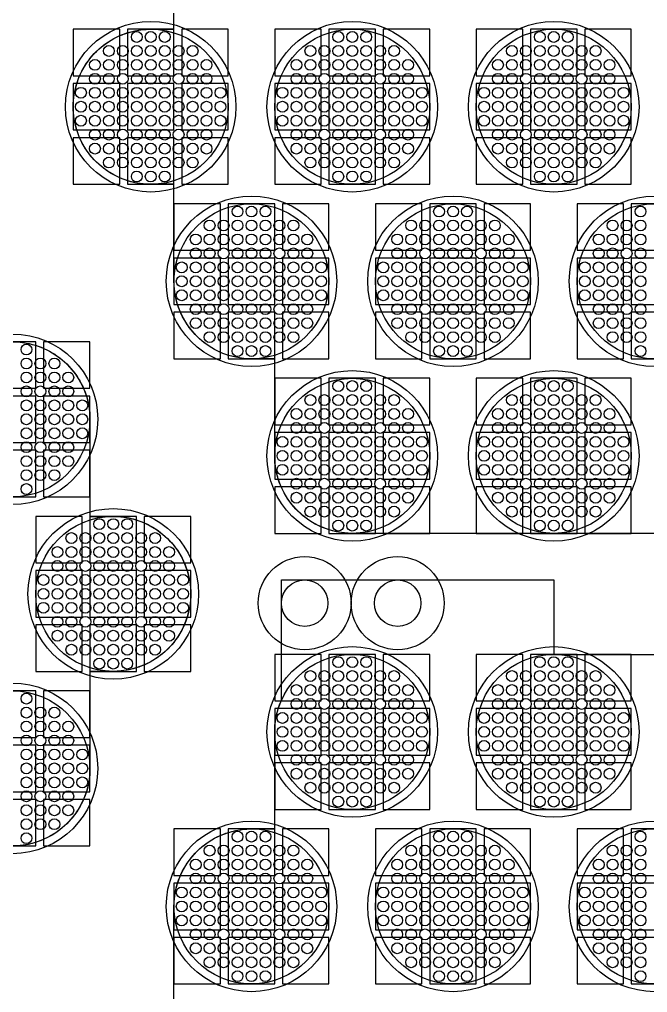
# Model space of a CAD drawing. Extents: x -49 to 54, y -38 to 38.
# Drawn here: x -11.61 to -7.56, y 8.43 to 14.7 of the extents above; entities that cross this region are included whole.
import ezdxf

# ---------------------------------------------------------------- set-up
doc = ezdxf.new("R2010")
doc.units = 0
for name, color, linetype in [('ADHESIVE_VIA_OPENINGS', 30, 'CONTINUOUS'), ('BACK_LAYER', 5, 'CONTINUOUS'), ('COND_LAYER_LOWER_ELECTRODE', 6, 'CONTINUOUS'), ('CONDUCTIVE_LAYER_BACK_LAYER', 2, 'CONTINUOUS'), ('EMITTER', 3, 'CONTINUOUS'), ('LOWER_ELECTRODE', 1, 'CONTINUOUS'), ('SUBSTRATE_VIA', 4, 'CONTINUOUS')]:
    doc.layers.add(name, color=color, linetype=linetype)

msp = doc.modelspace()

# ---------------------------------------------------------------- linework, layer by layer
at = {"layer": 'ADHESIVE_VIA_OPENINGS'}
for centre in [(-9.7697, 10.9366), (-9.1697, 10.9366)]:
    msp.add_circle(centre, 0.3, dxfattribs=at)
at = {"layer": 'BACK_LAYER'}
for points in [[(-11.2628, 14.3384), (-10.9628, 14.3384), (-10.9628, 14.6384), (-11.2628, 14.6384)], [(-10.9128, 14.3384), (-10.6128, 14.3384), (-10.6128, 14.6384), (-10.9128, 14.6384)], [(-10.5628, 14.3384), (-10.2628, 14.3384), (-10.2628, 14.6384), (-10.5628, 14.6384)], [(-9.9628, 14.3384), (-9.6628, 14.3384), (-9.6628, 14.6384), (-9.9628, 14.6384)], [(-9.6128, 14.3384), (-9.3128, 14.3384), (-9.3128, 14.6384), (-9.6128, 14.6384)], [(-9.2628, 14.3384), (-8.9628, 14.3384), (-8.9628, 14.6384), (-9.2628, 14.6384)], [(-8.6628, 14.3384), (-8.3628, 14.3384), (-8.3628, 14.6384), (-8.6628, 14.6384)], [(-8.3128, 14.3384), (-8.0128, 14.3384), (-8.0128, 14.6384), (-8.3128, 14.6384)], [(-7.9628, 14.3384), (-7.6628, 14.3384), (-7.6628, 14.6384), (-7.9628, 14.6384)], [(-11.2628, 13.9884), (-10.9628, 13.9884), (-10.9628, 14.2884), (-11.2628, 14.2884)], [(-10.9128, 13.9884), (-10.6128, 13.9884), (-10.6128, 14.2884), (-10.9128, 14.2884)], [(-10.5628, 13.9884), (-10.2628, 13.9884), (-10.2628, 14.2884), (-10.5628, 14.2884)], [(-9.9628, 13.9884), (-9.6628, 13.9884), (-9.6628, 14.2884), (-9.9628, 14.2884)], [(-9.6128, 13.9884), (-9.3128, 13.9884), (-9.3128, 14.2884), (-9.6128, 14.2884)], [(-9.2628, 13.9884), (-8.9628, 13.9884), (-8.9628, 14.2884), (-9.2628, 14.2884)], [(-8.6628, 13.9884), (-8.3628, 13.9884), (-8.3628, 14.2884), (-8.6628, 14.2884)], [(-8.3128, 13.9884), (-8.0128, 13.9884), (-8.0128, 14.2884), (-8.3128, 14.2884)], [(-7.9628, 13.9884), (-7.6628, 13.9884), (-7.6628, 14.2884), (-7.9628, 14.2884)], [(-11.2628, 13.6384), (-10.9628, 13.6384), (-10.9628, 13.9384), (-11.2628, 13.9384)], [(-10.9128, 13.6384), (-10.6128, 13.6384), (-10.6128, 13.9384), (-10.9128, 13.9384)], [(-10.5628, 13.6384), (-10.2628, 13.6384), (-10.2628, 13.9384), (-10.5628, 13.9384)], [(-9.9628, 13.6384), (-9.6628, 13.6384), (-9.6628, 13.9384), (-9.9628, 13.9384)], [(-9.6128, 13.6384), (-9.3128, 13.6384), (-9.3128, 13.9384), (-9.6128, 13.9384)], [(-9.2628, 13.6384), (-8.9628, 13.6384), (-8.9628, 13.9384), (-9.2628, 13.9384)], [(-8.6628, 13.6384), (-8.3628, 13.6384), (-8.3628, 13.9384), (-8.6628, 13.9384)], [(-8.3128, 13.6384), (-8.0128, 13.6384), (-8.0128, 13.9384), (-8.3128, 13.9384)], [(-7.9628, 13.6384), (-7.6628, 13.6384), (-7.6628, 13.9384), (-7.9628, 13.9384)], [(-10.6128, 13.2125), (-10.3128, 13.2125), (-10.3128, 13.5125), (-10.6128, 13.5125)], [(-10.2628, 13.2125), (-9.9628, 13.2125), (-9.9628, 13.5125), (-10.2628, 13.5125)], [(-9.9128, 13.2125), (-9.6128, 13.2125), (-9.6128, 13.5125), (-9.9128, 13.5125)], [(-9.3128, 13.2125), (-9.0128, 13.2125), (-9.0128, 13.5125), (-9.3128, 13.5125)], [(-8.9628, 13.2125), (-8.6628, 13.2125), (-8.6628, 13.5125), (-8.9628, 13.5125)], [(-8.6128, 13.2125), (-8.3128, 13.2125), (-8.3128, 13.5125), (-8.6128, 13.5125)], [(-8.0128, 13.2125), (-7.7128, 13.2125), (-7.7128, 13.5125), (-8.0128, 13.5125)], [(-7.6628, 13.2125), (-7.3628, 13.2125), (-7.3628, 13.5125), (-7.6628, 13.5125)], [(-10.6128, 12.8625), (-10.3128, 12.8625), (-10.3128, 13.1625), (-10.6128, 13.1625)], [(-10.2628, 12.8625), (-9.9628, 12.8625), (-9.9628, 13.1625), (-10.2628, 13.1625)], [(-9.9128, 12.8625), (-9.6128, 12.8625), (-9.6128, 13.1625), (-9.9128, 13.1625)], [(-9.3128, 12.8625), (-9.0128, 12.8625), (-9.0128, 13.1625), (-9.3128, 13.1625)], [(-8.9628, 12.8625), (-8.6628, 12.8625), (-8.6628, 13.1625), (-8.9628, 13.1625)], [(-8.6128, 12.8625), (-8.3128, 12.8625), (-8.3128, 13.1625), (-8.6128, 13.1625)], [(-8.0128, 12.8625), (-7.7128, 12.8625), (-7.7128, 13.1625), (-8.0128, 13.1625)], [(-7.6628, 12.8625), (-7.3628, 12.8625), (-7.3628, 13.1625), (-7.6628, 13.1625)], [(-10.6128, 12.5125), (-10.3128, 12.5125), (-10.3128, 12.8125), (-10.6128, 12.8125)], [(-10.2628, 12.5125), (-9.9628, 12.5125), (-9.9628, 12.8125), (-10.2628, 12.8125)], [(-9.9128, 12.5125), (-9.6128, 12.5125), (-9.6128, 12.8125), (-9.9128, 12.8125)], [(-9.3128, 12.5125), (-9.0128, 12.5125), (-9.0128, 12.8125), (-9.3128, 12.8125)], [(-8.9628, 12.5125), (-8.6628, 12.5125), (-8.6628, 12.8125), (-8.9628, 12.8125)], [(-8.6128, 12.5125), (-8.3128, 12.5125), (-8.3128, 12.8125), (-8.6128, 12.8125)], [(-8.0128, 12.5125), (-7.7128, 12.5125), (-7.7128, 12.8125), (-8.0128, 12.8125)], [(-7.6628, 12.5125), (-7.3628, 12.5125), (-7.3628, 12.8125), (-7.6628, 12.8125)], [(-11.8046, 12.3223), (-11.5046, 12.3223), (-11.5046, 12.6223), (-11.8046, 12.6223)], [(-11.4546, 12.3223), (-11.1546, 12.3223), (-11.1546, 12.6223), (-11.4546, 12.6223)], [(-9.9628, 12.0867), (-9.6628, 12.0867), (-9.6628, 12.3867), (-9.9628, 12.3867)], [(-9.6128, 12.0867), (-9.3128, 12.0867), (-9.3128, 12.3867), (-9.6128, 12.3867)], [(-9.2628, 12.0867), (-8.9628, 12.0867), (-8.9628, 12.3867), (-9.2628, 12.3867)], [(-8.6628, 12.0867), (-8.3628, 12.0867), (-8.3628, 12.3867), (-8.6628, 12.3867)], [(-8.3128, 12.0867), (-8.0128, 12.0867), (-8.0128, 12.3867), (-8.3128, 12.3867)], [(-7.9628, 12.0867), (-7.6628, 12.0867), (-7.6628, 12.3867), (-7.9628, 12.3867)], [(-11.8046, 11.9723), (-11.5046, 11.9723), (-11.5046, 12.2723), (-11.8046, 12.2723)], [(-11.4546, 11.9723), (-11.1546, 11.9723), (-11.1546, 12.2723), (-11.4546, 12.2723)], [(-9.9628, 11.7367), (-9.6628, 11.7367), (-9.6628, 12.0367), (-9.9628, 12.0367)], [(-9.6128, 11.7367), (-9.3128, 11.7367), (-9.3128, 12.0367), (-9.6128, 12.0367)], [(-9.2628, 11.7367), (-8.9628, 11.7367), (-8.9628, 12.0367), (-9.2628, 12.0367)], [(-8.6628, 11.7367), (-8.3628, 11.7367), (-8.3628, 12.0367), (-8.6628, 12.0367)], [(-8.3128, 11.7367), (-8.0128, 11.7367), (-8.0128, 12.0367), (-8.3128, 12.0367)], [(-7.9628, 11.7367), (-7.6628, 11.7367), (-7.6628, 12.0367), (-7.9628, 12.0367)], [(-11.8046, 11.6223), (-11.5046, 11.6223), (-11.5046, 11.9223), (-11.8046, 11.9223)], [(-11.4546, 11.6223), (-11.1546, 11.6223), (-11.1546, 11.9223), (-11.4546, 11.9223)], [(-9.9628, 11.3867), (-9.6628, 11.3867), (-9.6628, 11.6867), (-9.9628, 11.6867)], [(-9.6128, 11.3867), (-9.3128, 11.3867), (-9.3128, 11.6867), (-9.6128, 11.6867)], [(-9.2628, 11.3867), (-8.9628, 11.3867), (-8.9628, 11.6867), (-9.2628, 11.6867)], [(-8.6628, 11.3867), (-8.3628, 11.3867), (-8.3628, 11.6867), (-8.6628, 11.6867)], [(-8.3128, 11.3867), (-8.0128, 11.3867), (-8.0128, 11.6867), (-8.3128, 11.6867)], [(-7.9628, 11.3867), (-7.6628, 11.3867), (-7.6628, 11.6867), (-7.9628, 11.6867)], [(-11.5046, 11.1965), (-11.2046, 11.1965), (-11.2046, 11.4965), (-11.5046, 11.4965)], [(-11.1546, 11.1965), (-10.8546, 11.1965), (-10.8546, 11.4965), (-11.1546, 11.4965)], [(-10.8046, 11.1965), (-10.5046, 11.1965), (-10.5046, 11.4965), (-10.8046, 11.4965)], [(-11.5046, 10.8465), (-11.2046, 10.8465), (-11.2046, 11.1465), (-11.5046, 11.1465)], [(-11.1546, 10.8465), (-10.8546, 10.8465), (-10.8546, 11.1465), (-11.1546, 11.1465)], [(-10.8046, 10.8465), (-10.5046, 10.8465), (-10.5046, 11.1465), (-10.8046, 11.1465)], [(-11.5046, 10.4965), (-11.2046, 10.4965), (-11.2046, 10.7965), (-11.5046, 10.7965)], [(-11.1546, 10.4965), (-10.8546, 10.4965), (-10.8546, 10.7965), (-11.1546, 10.7965)], [(-10.8046, 10.4965), (-10.5046, 10.4965), (-10.5046, 10.7965), (-10.8046, 10.7965)], [(-9.9628, 10.3063), (-9.6628, 10.3063), (-9.6628, 10.6063), (-9.9628, 10.6063)], [(-9.6128, 10.3063), (-9.3128, 10.3063), (-9.3128, 10.6063), (-9.6128, 10.6063)], [(-9.2628, 10.3063), (-8.9628, 10.3063), (-8.9628, 10.6063), (-9.2628, 10.6063)], [(-8.6628, 10.3063), (-8.3628, 10.3063), (-8.3628, 10.6063), (-8.6628, 10.6063)], [(-8.3128, 10.3063), (-8.0128, 10.3063), (-8.0128, 10.6063), (-8.3128, 10.6063)], [(-7.9628, 10.3063), (-7.6628, 10.3063), (-7.6628, 10.6063), (-7.9628, 10.6063)], [(-11.8046, 10.0707), (-11.5046, 10.0707), (-11.5046, 10.3707), (-11.8046, 10.3707)], [(-11.4546, 10.0707), (-11.1546, 10.0707), (-11.1546, 10.3707), (-11.4546, 10.3707)], [(-9.9628, 9.9563), (-9.6628, 9.9563), (-9.6628, 10.2563), (-9.9628, 10.2563)], [(-9.6128, 9.9563), (-9.3128, 9.9563), (-9.3128, 10.2563), (-9.6128, 10.2563)], [(-9.2628, 9.9563), (-8.9628, 9.9563), (-8.9628, 10.2563), (-9.2628, 10.2563)], [(-8.6628, 9.9563), (-8.3628, 9.9563), (-8.3628, 10.2563), (-8.6628, 10.2563)], [(-8.3128, 9.9563), (-8.0128, 9.9563), (-8.0128, 10.2563), (-8.3128, 10.2563)], [(-7.9628, 9.9563), (-7.6628, 9.9563), (-7.6628, 10.2563), (-7.9628, 10.2563)], [(-11.8046, 9.7207), (-11.5046, 9.7207), (-11.5046, 10.0207), (-11.8046, 10.0207)], [(-11.4546, 9.7207), (-11.1546, 9.7207), (-11.1546, 10.0207), (-11.4546, 10.0207)], [(-9.9628, 9.6063), (-9.6628, 9.6063), (-9.6628, 9.9063), (-9.9628, 9.9063)], [(-9.6128, 9.6063), (-9.3128, 9.6063), (-9.3128, 9.9063), (-9.6128, 9.9063)], [(-9.2628, 9.6063), (-8.9628, 9.6063), (-8.9628, 9.9063), (-9.2628, 9.9063)], [(-8.6628, 9.6063), (-8.3628, 9.6063), (-8.3628, 9.9063), (-8.6628, 9.9063)], [(-8.3128, 9.6063), (-8.0128, 9.6063), (-8.0128, 9.9063), (-8.3128, 9.9063)], [(-7.9628, 9.6063), (-7.6628, 9.6063), (-7.6628, 9.9063), (-7.9628, 9.9063)], [(-11.8046, 9.3707), (-11.5046, 9.3707), (-11.5046, 9.6707), (-11.8046, 9.6707)], [(-11.4546, 9.3707), (-11.1546, 9.3707), (-11.1546, 9.6707), (-11.4546, 9.6707)], [(-10.6128, 9.1805), (-10.3128, 9.1805), (-10.3128, 9.4805), (-10.6128, 9.4805)], [(-10.2628, 9.1805), (-9.9628, 9.1805), (-9.9628, 9.4805), (-10.2628, 9.4805)], [(-9.9128, 9.1805), (-9.6128, 9.1805), (-9.6128, 9.4805), (-9.9128, 9.4805)], [(-9.3128, 9.1805), (-9.0128, 9.1805), (-9.0128, 9.4805), (-9.3128, 9.4805)], [(-8.9628, 9.1805), (-8.6628, 9.1805), (-8.6628, 9.4805), (-8.9628, 9.4805)], [(-8.6128, 9.1805), (-8.3128, 9.1805), (-8.3128, 9.4805), (-8.6128, 9.4805)], [(-8.0128, 9.1805), (-7.7128, 9.1805), (-7.7128, 9.4805), (-8.0128, 9.4805)], [(-7.6628, 9.1805), (-7.3628, 9.1805), (-7.3628, 9.4805), (-7.6628, 9.4805)], [(-10.6128, 8.8305), (-10.3128, 8.8305), (-10.3128, 9.1305), (-10.6128, 9.1305)], [(-10.2628, 8.8305), (-9.9628, 8.8305), (-9.9628, 9.1305), (-10.2628, 9.1305)], [(-9.9128, 8.8305), (-9.6128, 8.8305), (-9.6128, 9.1305), (-9.9128, 9.1305)], [(-9.3128, 8.8305), (-9.0128, 8.8305), (-9.0128, 9.1305), (-9.3128, 9.1305)], [(-8.9628, 8.8305), (-8.6628, 8.8305), (-8.6628, 9.1305), (-8.9628, 9.1305)], [(-8.6128, 8.8305), (-8.3128, 8.8305), (-8.3128, 9.1305), (-8.6128, 9.1305)], [(-8.0128, 8.8305), (-7.7128, 8.8305), (-7.7128, 9.1305), (-8.0128, 9.1305)], [(-7.6628, 8.8305), (-7.3628, 8.8305), (-7.3628, 9.1305), (-7.6628, 9.1305)], [(-10.6128, 8.4805), (-10.3128, 8.4805), (-10.3128, 8.7805), (-10.6128, 8.7805)], [(-10.2628, 8.4805), (-9.9628, 8.4805), (-9.9628, 8.7805), (-10.2628, 8.7805)], [(-9.9128, 8.4805), (-9.6128, 8.4805), (-9.6128, 8.7805), (-9.9128, 8.7805)], [(-9.3128, 8.4805), (-9.0128, 8.4805), (-9.0128, 8.7805), (-9.3128, 8.7805)], [(-8.9628, 8.4805), (-8.6628, 8.4805), (-8.6628, 8.7805), (-8.9628, 8.7805)], [(-8.6128, 8.4805), (-8.3128, 8.4805), (-8.3128, 8.7805), (-8.6128, 8.7805)], [(-8.0128, 8.4805), (-7.7128, 8.4805), (-7.7128, 8.7805), (-8.0128, 8.7805)], [(-7.6628, 8.4805), (-7.3628, 8.4805), (-7.3628, 8.7805), (-7.6628, 8.7805)]]:
    msp.add_lwpolyline(points, close=True, dxfattribs=at)
at = {"layer": 'COND_LAYER_LOWER_ELECTRODE'}
for centre in [(-10.7628, 14.1384), (-9.4628, 14.1384), (-8.1628, 14.1384), (-10.1128, 13.0125), (-8.8128, 13.0125), (-7.5128, 13.0125), (-11.6546, 12.1223), (-9.4628, 11.8867), (-8.1628, 11.8867), (-11.0046, 10.9965), (-9.4628, 10.1063), (-8.1628, 10.1063), (-11.6546, 9.8707), (-10.1128, 8.9805), (-8.8128, 8.9805), (-7.5128, 8.9805)]:
    msp.add_circle(centre, 0.55, dxfattribs=at)
at = {"layer": 'CONDUCTIVE_LAYER_BACK_LAYER'}
for points in [[(-6.8528, 11.3868), (-9.4727, 11.3868), (-9.4926, 11.3876), (-9.5124, 11.3892), (-9.5322, 11.3915), (-9.5518, 11.3947), (-9.5713, 11.3986), (-9.5906, 11.4033), (-9.6097, 11.4088), (-9.6286, 11.415), (-9.6472, 11.422), (-9.6656, 11.4297), (-9.6836, 11.4381), (-9.7012, 11.4472), (-9.7185, 11.457), (-9.7354, 11.4675), (-9.7518, 11.4787), (-9.7678, 11.4905), (-9.7833, 11.503), (-9.7983, 11.516), (-9.8128, 11.5296), (-9.8267, 11.5438), (-9.8401, 11.5586), (-9.8528, 11.5738), (-9.8649, 11.5896), (-9.8764, 11.6058), (-9.8873, 11.6225), (-9.8974, 11.6396), (-9.9069, 11.657), (-9.9157, 11.6749), (-9.9238, 11.6931), (-9.9311, 11.7115), (-9.9377, 11.7303), (-9.9435, 11.7493), (-9.9486, 11.7685), (-9.9529, 11.7879), (-9.9565, 11.8075), (-9.9592, 11.8272), (-9.9612, 11.847), (-9.9624, 11.8668), (-9.9628, 11.8867), (-9.9628, 12.5126), (-10.1227, 12.5126), (-10.1426, 12.5134), (-10.1624, 12.515), (-10.1822, 12.5174), (-10.2018, 12.5205), (-10.2213, 12.5244), (-10.2406, 12.5291), (-10.2597, 12.5346), (-10.2786, 12.5408), (-10.2972, 12.5478), (-10.3156, 12.5555), (-10.3336, 12.5639), (-10.3512, 12.573), (-10.3685, 12.5829), (-10.3854, 12.5934), (-10.4018, 12.6045), (-10.4178, 12.6164), (-10.4333, 12.6288), (-10.4483, 12.6418), (-10.4628, 12.6555), (-10.4767, 12.6697), (-10.4901, 12.6844), (-10.5028, 12.6997), (-10.5149, 12.7154), (-10.5264, 12.7317), (-10.5373, 12.7483), (-10.5474, 12.7654), (-10.5569, 12.7829), (-10.5657, 12.8007), (-10.5738, 12.8189), (-10.5811, 12.8374), (-10.5877, 12.8561), (-10.5935, 12.8751), (-10.5986, 12.8944), (-10.6029, 12.9138), (-10.6065, 12.9333), (-10.6092, 12.953), (-10.6112, 12.9728), (-10.6124, 12.9927), (-10.6128, 13.0125), (-10.6128, 13.6385), (-10.7727, 13.6385), (-10.7926, 13.6393), (-10.8124, 13.6408), (-10.8322, 13.6432), (-10.8518, 13.6463), (-10.8713, 13.6503), (-10.8906, 13.655), (-10.9097, 13.6604), (-10.9286, 13.6667), (-10.9472, 13.6736), (-10.9656, 13.6813), (-10.9836, 13.6897), (-11.0012, 13.6989), (-11.0185, 13.7087), (-11.0354, 13.7192), (-11.0518, 13.7304), (-11.0678, 13.7422), (-11.0833, 13.7546), (-11.0983, 13.7677), (-11.1128, 13.7813), (-11.1267, 13.7955), (-11.1401, 13.8103), (-11.1528, 13.8255), (-11.1649, 13.8413), (-11.1764, 13.8575), (-11.1873, 13.8742), (-11.1974, 13.8912), (-11.2069, 13.9087), (-11.2157, 13.9266), (-11.2238, 13.9447), (-11.2311, 13.9632), (-11.2377, 13.982), (-11.2435, 14.001), (-11.2486, 14.0202), (-11.2529, 14.0396), (-11.2565, 14.0592), (-11.2592, 14.0789), (-11.2612, 14.0986), (-11.2624, 14.1185), (-11.2628, 14.1384), (-11.2624, 14.1582), (-11.2612, 14.1781), (-11.2592, 14.1979), (-11.2565, 14.2176), (-11.2529, 14.2371), (-11.2486, 14.2565), (-11.2435, 14.2758), (-11.2377, 14.2948), (-11.2311, 14.3135), (-11.2238, 14.332), (-11.2157, 14.3502), (-11.2069, 14.368), (-11.1974, 14.3855), (-11.1873, 14.4026), (-11.1764, 14.4192), (-11.1649, 14.4355), (-11.1528, 14.4512), (-11.1401, 14.4665), (-11.1267, 14.4812), (-11.1128, 14.4954), (-11.0983, 14.509), (-11.0833, 14.5221), (-11.0678, 14.5345), (-11.0518, 14.5463), (-11.0354, 14.5575), (-11.0185, 14.568), (-11.0012, 14.5779), (-10.9836, 14.587), (-10.9656, 14.5954), (-10.9472, 14.6031), (-10.9286, 14.6101), (-10.9097, 14.6163), (-10.8906, 14.6218), (-10.8713, 14.6265), (-10.8518, 14.6304), (-10.8322, 14.6335), (-10.8124, 14.6359), (-10.7926, 14.6375), (-10.7727, 14.6383), (-10.6128, 14.6383), (-10.6128, 15.2642)], [(-11.6248, 12.6214), (-11.605, 12.6199), (-11.5853, 12.6175), (-11.5656, 12.6144), (-11.5462, 12.6104), (-11.5268, 12.6057), (-11.5077, 12.6003), (-11.4888, 12.594), (-11.4702, 12.5871), (-11.4519, 12.5794), (-11.4339, 12.571), (-11.4162, 12.5618), (-11.3989, 12.552), (-11.382, 12.5415), (-11.3656, 12.5303), (-11.3496, 12.5185), (-11.3341, 12.5061), (-11.3191, 12.493), (-11.3046, 12.4794), (-11.2907, 12.4652), (-11.2774, 12.4505), (-11.2646, 12.4352), (-11.2525, 12.4194), (-11.241, 12.4032), (-11.2302, 12.3865), (-11.22, 12.3695), (-11.2105, 12.352), (-11.2017, 12.3341), (-11.1937, 12.316), (-11.1863, 12.2975), (-11.1797, 12.2787), (-11.1739, 12.2597), (-11.1688, 12.2405), (-11.1645, 12.2211), (-11.161, 12.2015), (-11.1582, 12.1818), (-11.1562, 12.1621), (-11.155, 12.1422), (-11.1546, 12.1223), (-11.1546, 11.4964), (-10.9947, 11.4964), (-10.9748, 11.4956), (-10.955, 11.494), (-10.9353, 11.4917), (-10.9156, 11.4885), (-10.8962, 11.4846), (-10.8768, 11.4799), (-10.8577, 11.4744), (-10.8388, 11.4682), (-10.8202, 11.4612), (-10.8019, 11.4535), (-10.7839, 11.4451), (-10.7662, 11.436), (-10.7489, 11.4262), (-10.732, 11.4157), (-10.7156, 11.4045), (-10.6996, 11.3927), (-10.6841, 11.3802), (-10.6691, 11.3672), (-10.6546, 11.3536), (-10.6407, 11.3394), (-10.6274, 11.3246), (-10.6146, 11.3094), (-10.6025, 11.2936), (-10.591, 11.2774), (-10.5802, 11.2607), (-10.57, 11.2436), (-10.5605, 11.2262), (-10.5517, 11.2083), (-10.5437, 11.1901), (-10.5363, 11.1717), (-10.5297, 11.1529), (-10.5239, 11.1339), (-10.5188, 11.1147), (-10.5145, 11.0953), (-10.511, 11.0757), (-10.5082, 11.056), (-10.5062, 11.0362), (-10.505, 11.0164), (-10.5046, 10.9965), (-10.505, 10.9766), (-10.5062, 10.9568), (-10.5082, 10.937), (-10.511, 10.9173), (-10.5145, 10.8977), (-10.5188, 10.8783), (-10.5239, 10.8591), (-10.5297, 10.8401), (-10.5363, 10.8213), (-10.5437, 10.8029), (-10.5517, 10.7847), (-10.5605, 10.7669), (-10.57, 10.7494), (-10.5802, 10.7323), (-10.591, 10.7156), (-10.6025, 10.6994), (-10.6146, 10.6837), (-10.6274, 10.6684), (-10.6407, 10.6537), (-10.6546, 10.6395), (-10.6691, 10.6258), (-10.6841, 10.6128), (-10.6996, 10.6003), (-10.7156, 10.5885), (-10.732, 10.5773), (-10.7489, 10.5668), (-10.7662, 10.557), (-10.7839, 10.5479), (-10.8019, 10.5395), (-10.8202, 10.5318), (-10.8388, 10.5248), (-10.8577, 10.5186), (-10.8768, 10.5131), (-10.8962, 10.5084), (-10.9156, 10.5045), (-10.9353, 10.5013), (-10.955, 10.499), (-10.9748, 10.4974), (-10.9947, 10.4966), (-11.1546, 10.4966), (-11.1546, 9.8707), (-11.155, 9.8508), (-11.1562, 9.8309), (-11.1582, 9.8112), (-11.161, 9.7915), (-11.1645, 9.7719), (-11.1688, 9.7525), (-11.1739, 9.7333), (-11.1797, 9.7143), (-11.1863, 9.6955), (-11.1937, 9.677), (-11.2017, 9.6589), (-11.2105, 9.641), (-11.22, 9.6235), (-11.2302, 9.6065), (-11.241, 9.5898), (-11.2525, 9.5736), (-11.2646, 9.5578), (-11.2774, 9.5426), (-11.2907, 9.5278), (-11.3046, 9.5136), (-11.3191, 9.5), (-11.3341, 9.4869), (-11.3496, 9.4745), (-11.3656, 9.4627), (-11.382, 9.4515), (-11.3989, 9.441), (-11.4162, 9.4312), (-11.4339, 9.4221), (-11.4519, 9.4136), (-11.4702, 9.4059), (-11.4888, 9.399), (-11.5077, 9.3927), (-11.5268, 9.3873), (-11.5462, 9.3826), (-11.5656, 9.3787), (-11.5853, 9.3755), (-11.605, 9.3731), (-11.6248, 9.3716)], [(-10.6128, 8.3545), (-10.6128, 8.9805), (-10.6124, 9.0004), (-10.6112, 9.0202), (-10.6092, 9.04), (-10.6065, 9.0597), (-10.6029, 9.0792), (-10.5986, 9.0987), (-10.5935, 9.1179), (-10.5877, 9.1369), (-10.5811, 9.1556), (-10.5738, 9.1741), (-10.5657, 9.1923), (-10.5569, 9.2101), (-10.5474, 9.2276), (-10.5373, 9.2447), (-10.5264, 9.2614), (-10.5149, 9.2776), (-10.5028, 9.2933), (-10.4901, 9.3086), (-10.4767, 9.3233), (-10.4628, 9.3375), (-10.4483, 9.3512), (-10.4333, 9.3642), (-10.4178, 9.3767), (-10.4018, 9.3885), (-10.3854, 9.3996), (-10.3685, 9.4101), (-10.3512, 9.42), (-10.3336, 9.4291), (-10.3156, 9.4375), (-10.2972, 9.4452), (-10.2786, 9.4522), (-10.2597, 9.4584), (-10.2406, 9.4639), (-10.2213, 9.4686), (-10.2018, 9.4725), (-10.1822, 9.4756), (-10.1624, 9.478), (-10.1426, 9.4796), (-10.1227, 9.4804), (-9.9628, 9.4804), (-9.9628, 10.1063), (-9.9624, 10.1262), (-9.9612, 10.146), (-9.9592, 10.1658), (-9.9565, 10.1855), (-9.9529, 10.2051), (-9.9486, 10.2245), (-9.9435, 10.2437), (-9.9377, 10.2627), (-9.9311, 10.2815), (-9.9238, 10.2999), (-9.9197, 10.3091), (-9.9197, 11.0866), (-8.1628, 11.0866), (-8.1628, 10.6062), (-6.8528, 10.6062)]]:
    msp.add_lwpolyline(points, dxfattribs=at)
at = {"layer": 'EMITTER'}
for centre in [(-10.7628, 14.1384), (-9.4628, 14.1384), (-8.1628, 14.1384), (-10.1128, 13.0125), (-8.8128, 13.0125), (-7.5128, 13.0125), (-11.6546, 12.1223), (-9.4628, 11.8867), (-8.1628, 11.8867), (-11.0046, 10.9965), (-9.4628, 10.1063), (-8.1628, 10.1063), (-11.6546, 9.8707), (-10.1128, 8.9805), (-8.8128, 8.9805), (-7.5128, 8.9805)]:
    msp.add_circle(centre, 0.5, dxfattribs=at)
at = {"layer": 'LOWER_ELECTRODE'}
for centre in [(-10.8528, 14.5884), (-10.7628, 14.5884), (-10.6728, 14.5884), (-9.5528, 14.5884), (-9.4628, 14.5884), (-9.3728, 14.5884), (-8.2528, 14.5884), (-8.1628, 14.5884), (-8.0728, 14.5884), (-11.0328, 14.4984), (-10.9428, 14.4984), (-10.8528, 14.4984), (-10.7628, 14.4984), (-10.6728, 14.4984), (-10.5828, 14.4984), (-10.4928, 14.4984), (-9.7328, 14.4984), (-9.6428, 14.4984), (-9.5528, 14.4984), (-9.4628, 14.4984), (-9.3728, 14.4984), (-9.2828, 14.4984), (-9.1928, 14.4984), (-8.4328, 14.4984), (-8.3428, 14.4984), (-8.2528, 14.4984), (-8.1628, 14.4984), (-8.0728, 14.4984), (-7.9828, 14.4984), (-7.8928, 14.4984), (-11.1228, 14.4084), (-11.0328, 14.4084), (-10.9428, 14.4084), (-10.8528, 14.4084), (-10.7628, 14.4084), (-10.6728, 14.4084), (-10.5828, 14.4084), (-10.4928, 14.4084), (-10.4028, 14.4084), (-9.8228, 14.4084), (-9.7328, 14.4084), (-9.6428, 14.4084), (-9.5528, 14.4084), (-9.4628, 14.4084), (-9.3728, 14.4084), (-9.2828, 14.4084), (-9.1928, 14.4084), (-9.1028, 14.4084), (-8.5228, 14.4084), (-8.4328, 14.4084), (-8.3428, 14.4084), (-8.2528, 14.4084), (-8.1628, 14.4084), (-8.0728, 14.4084), (-7.9828, 14.4084), (-7.8928, 14.4084), (-7.8028, 14.4084), (-11.1228, 14.3184), (-11.0328, 14.3184), (-10.9428, 14.3184), (-10.8528, 14.3184), (-10.7628, 14.3184), (-10.6728, 14.3184), (-10.5828, 14.3184), (-10.4928, 14.3184), (-10.4028, 14.3184), (-9.8228, 14.3184), (-9.7328, 14.3184), (-9.6428, 14.3184), (-9.5528, 14.3184), (-9.4628, 14.3184), (-9.3728, 14.3184), (-9.2828, 14.3184), (-9.1928, 14.3184), (-9.1028, 14.3184), (-8.5228, 14.3184), (-8.4328, 14.3184), (-8.3428, 14.3184), (-8.2528, 14.3184), (-8.1628, 14.3184), (-8.0728, 14.3184), (-7.9828, 14.3184), (-7.8928, 14.3184), (-7.8028, 14.3184), (-11.2128, 14.2284), (-11.1228, 14.2284), (-11.0328, 14.2284), (-10.9428, 14.2284), (-10.8528, 14.2284), (-10.7628, 14.2284), (-10.6728, 14.2284), (-10.5828, 14.2284), (-10.4928, 14.2284), (-10.4028, 14.2284), (-10.3128, 14.2284), (-9.9128, 14.2284), (-9.8228, 14.2284), (-9.7328, 14.2284), (-9.6428, 14.2284), (-9.5528, 14.2284), (-9.4628, 14.2284), (-9.3728, 14.2284), (-9.2828, 14.2284), (-9.1928, 14.2284), (-9.1028, 14.2284), (-9.0128, 14.2284), (-8.6128, 14.2284), (-8.5228, 14.2284), (-8.4328, 14.2284), (-8.3428, 14.2284), (-8.2528, 14.2284), (-8.1628, 14.2284), (-8.0728, 14.2284), (-7.9828, 14.2284), (-7.8928, 14.2284), (-7.8028, 14.2284), (-7.7128, 14.2284), (-11.2128, 14.1384), (-11.1228, 14.1384), (-11.0328, 14.1384), (-10.9428, 14.1384), (-10.8528, 14.1384), (-10.7628, 14.1384), (-10.6728, 14.1384), (-10.5828, 14.1384), (-10.4928, 14.1384), (-10.4028, 14.1384), (-10.3128, 14.1384), (-9.9128, 14.1384), (-9.8228, 14.1384), (-9.7328, 14.1384), (-9.6428, 14.1384), (-9.5528, 14.1384), (-9.4628, 14.1384), (-9.3728, 14.1384), (-9.2828, 14.1384), (-9.1928, 14.1384), (-9.1028, 14.1384), (-9.0128, 14.1384), (-8.6128, 14.1384), (-8.5228, 14.1384), (-8.4328, 14.1384), (-8.3428, 14.1384), (-8.2528, 14.1384), (-8.1628, 14.1384), (-8.0728, 14.1384), (-7.9828, 14.1384), (-7.8928, 14.1384), (-7.8028, 14.1384), (-7.7128, 14.1384), (-11.2128, 14.0484), (-11.1228, 14.0484), (-11.0328, 14.0484), (-10.9428, 14.0484), (-10.8528, 14.0484), (-10.7628, 14.0484), (-10.6728, 14.0484), (-10.5828, 14.0484), (-10.4928, 14.0484), (-10.4028, 14.0484), (-10.3128, 14.0484), (-9.9128, 14.0484), (-9.8228, 14.0484), (-9.7328, 14.0484), (-9.6428, 14.0484), (-9.5528, 14.0484), (-9.4628, 14.0484), (-9.3728, 14.0484), (-9.2828, 14.0484), (-9.1928, 14.0484), (-9.1028, 14.0484), (-9.0128, 14.0484), (-8.6128, 14.0484), (-8.5228, 14.0484), (-8.4328, 14.0484), (-8.3428, 14.0484), (-8.2528, 14.0484), (-8.1628, 14.0484), (-8.0728, 14.0484), (-7.9828, 14.0484), (-7.8928, 14.0484), (-7.8028, 14.0484), (-7.7128, 14.0484), (-11.1228, 13.9584), (-11.0328, 13.9584), (-10.9428, 13.9584), (-10.8528, 13.9584), (-10.7628, 13.9584), (-10.6728, 13.9584), (-10.5828, 13.9584), (-10.4928, 13.9584), (-10.4028, 13.9584), (-9.8228, 13.9584), (-9.7328, 13.9584), (-9.6428, 13.9584), (-9.5528, 13.9584), (-9.4628, 13.9584), (-9.3728, 13.9584), (-9.2828, 13.9584), (-9.1928, 13.9584), (-9.1028, 13.9584), (-8.5228, 13.9584), (-8.4328, 13.9584), (-8.3428, 13.9584), (-8.2528, 13.9584), (-8.1628, 13.9584), (-8.0728, 13.9584), (-7.9828, 13.9584), (-7.8928, 13.9584), (-7.8028, 13.9584), (-11.1228, 13.8684), (-11.0328, 13.8684), (-10.9428, 13.8684), (-10.8528, 13.8684), (-10.7628, 13.8684), (-10.6728, 13.8684), (-10.5828, 13.8684), (-10.4928, 13.8684), (-10.4028, 13.8684), (-9.8228, 13.8684), (-9.7328, 13.8684), (-9.6428, 13.8684), (-9.5528, 13.8684), (-9.4628, 13.8684), (-9.3728, 13.8684), (-9.2828, 13.8684), (-9.1928, 13.8684), (-9.1028, 13.8684), (-8.5228, 13.8684), (-8.4328, 13.8684), (-8.3428, 13.8684), (-8.2528, 13.8684), (-8.1628, 13.8684), (-8.0728, 13.8684), (-7.9828, 13.8684), (-7.8928, 13.8684), (-7.8028, 13.8684), (-11.0328, 13.7784), (-10.9428, 13.7784), (-10.8528, 13.7784), (-10.7628, 13.7784), (-10.6728, 13.7784), (-10.5828, 13.7784), (-10.4928, 13.7784), (-9.7328, 13.7784), (-9.6428, 13.7784), (-9.5528, 13.7784), (-9.4628, 13.7784), (-9.3728, 13.7784), (-9.2828, 13.7784), (-9.1928, 13.7784), (-8.4328, 13.7784), (-8.3428, 13.7784), (-8.2528, 13.7784), (-8.1628, 13.7784), (-8.0728, 13.7784), (-7.9828, 13.7784), (-7.8928, 13.7784), (-10.8528, 13.6884), (-10.7628, 13.6884), (-10.6728, 13.6884), (-9.5528, 13.6884), (-9.4628, 13.6884), (-9.3728, 13.6884), (-8.2528, 13.6884), (-8.1628, 13.6884), (-8.0728, 13.6884), (-10.2028, 13.4625), (-10.1128, 13.4625), (-10.0228, 13.4625), (-8.9028, 13.4625), (-8.8128, 13.4625), (-8.7228, 13.4625), (-7.6028, 13.4625), (-10.3828, 13.3725), (-10.2928, 13.3725), (-10.2028, 13.3725), (-10.1128, 13.3725), (-10.0228, 13.3725), (-9.9328, 13.3725), (-9.8428, 13.3725), (-9.0828, 13.3725), (-8.9928, 13.3725), (-8.9028, 13.3725), (-8.8128, 13.3725), (-8.7228, 13.3725), (-8.6328, 13.3725), (-8.5428, 13.3725), (-7.7828, 13.3725), (-7.6928, 13.3725), (-7.6028, 13.3725), (-10.4728, 13.2825), (-10.3828, 13.2825), (-10.2928, 13.2825), (-10.2028, 13.2825), (-10.1128, 13.2825), (-10.0228, 13.2825), (-9.9328, 13.2825), (-9.8428, 13.2825), (-9.7528, 13.2825), (-9.1728, 13.2825), (-9.0828, 13.2825), (-8.9928, 13.2825), (-8.9028, 13.2825), (-8.8128, 13.2825), (-8.7228, 13.2825), (-8.6328, 13.2825), (-8.5428, 13.2825), (-8.4528, 13.2825), (-7.8728, 13.2825), (-7.7828, 13.2825), (-7.6928, 13.2825), (-7.6028, 13.2825), (-10.4728, 13.1925), (-10.3828, 13.1925), (-10.2928, 13.1925), (-10.2028, 13.1925), (-10.1128, 13.1925), (-10.0228, 13.1925), (-9.9328, 13.1925), (-9.8428, 13.1925), (-9.7528, 13.1925), (-9.1728, 13.1925), (-9.0828, 13.1925), (-8.9928, 13.1925), (-8.9028, 13.1925), (-8.8128, 13.1925), (-8.7228, 13.1925), (-8.6328, 13.1925), (-8.5428, 13.1925), (-8.4528, 13.1925), (-7.8728, 13.1925), (-7.7828, 13.1925), (-7.6928, 13.1925), (-7.6028, 13.1925), (-10.5628, 13.1025), (-10.4728, 13.1025), (-10.3828, 13.1025), (-10.2928, 13.1025), (-10.2028, 13.1025), (-10.1128, 13.1025), (-10.0228, 13.1025), (-9.9328, 13.1025), (-9.8428, 13.1025), (-9.7528, 13.1025), (-9.6628, 13.1025), (-9.2628, 13.1025), (-9.1728, 13.1025), (-9.0828, 13.1025), (-8.9928, 13.1025), (-8.9028, 13.1025), (-8.8128, 13.1025), (-8.7228, 13.1025), (-8.6328, 13.1025), (-8.5428, 13.1025), (-8.4528, 13.1025), (-8.3628, 13.1025), (-7.9628, 13.1025), (-7.8728, 13.1025), (-7.7828, 13.1025), (-7.6928, 13.1025), (-7.6028, 13.1025), (-10.5628, 13.0125), (-10.4728, 13.0125), (-10.3828, 13.0125), (-10.2928, 13.0125), (-10.2028, 13.0125), (-10.1128, 13.0125), (-10.0228, 13.0125), (-9.9328, 13.0125), (-9.8428, 13.0125), (-9.7528, 13.0125), (-9.6628, 13.0125), (-9.2628, 13.0125), (-9.1728, 13.0125), (-9.0828, 13.0125), (-8.9928, 13.0125), (-8.9028, 13.0125), (-8.8128, 13.0125), (-8.7228, 13.0125), (-8.6328, 13.0125), (-8.5428, 13.0125), (-8.4528, 13.0125), (-8.3628, 13.0125), (-7.9628, 13.0125), (-7.8728, 13.0125), (-7.7828, 13.0125), (-7.6928, 13.0125), (-7.6028, 13.0125), (-10.5628, 12.9225), (-10.4728, 12.9225), (-10.3828, 12.9225), (-10.2928, 12.9225), (-10.2028, 12.9225), (-10.1128, 12.9225), (-10.0228, 12.9225), (-9.9328, 12.9225), (-9.8428, 12.9225), (-9.7528, 12.9225), (-9.6628, 12.9225), (-9.2628, 12.9225), (-9.1728, 12.9225), (-9.0828, 12.9225), (-8.9928, 12.9225), (-8.9028, 12.9225), (-8.8128, 12.9225), (-8.7228, 12.9225), (-8.6328, 12.9225), (-8.5428, 12.9225), (-8.4528, 12.9225), (-8.3628, 12.9225), (-7.9628, 12.9225), (-7.8728, 12.9225), (-7.7828, 12.9225), (-7.6928, 12.9225), (-7.6028, 12.9225), (-10.4728, 12.8325), (-10.3828, 12.8325), (-10.2928, 12.8325), (-10.2028, 12.8325), (-10.1128, 12.8325), (-10.0228, 12.8325), (-9.9328, 12.8325), (-9.8428, 12.8325), (-9.7528, 12.8325), (-9.1728, 12.8325), (-9.0828, 12.8325), (-8.9928, 12.8325), (-8.9028, 12.8325), (-8.8128, 12.8325), (-8.7228, 12.8325), (-8.6328, 12.8325), (-8.5428, 12.8325), (-8.4528, 12.8325), (-7.8728, 12.8325), (-7.7828, 12.8325), (-7.6928, 12.8325), (-7.6028, 12.8325), (-10.4728, 12.7425), (-10.3828, 12.7425), (-10.2928, 12.7425), (-10.2028, 12.7425), (-10.1128, 12.7425), (-10.0228, 12.7425), (-9.9328, 12.7425), (-9.8428, 12.7425), (-9.7528, 12.7425), (-9.1728, 12.7425), (-9.0828, 12.7425), (-8.9928, 12.7425), (-8.9028, 12.7425), (-8.8128, 12.7425), (-8.7228, 12.7425), (-8.6328, 12.7425), (-8.5428, 12.7425), (-8.4528, 12.7425), (-7.8728, 12.7425), (-7.7828, 12.7425), (-7.6928, 12.7425), (-7.6028, 12.7425), (-10.3828, 12.6525), (-10.2928, 12.6525), (-10.2028, 12.6525), (-10.1128, 12.6525), (-10.0228, 12.6525), (-9.9328, 12.6525), (-9.8428, 12.6525), (-9.0828, 12.6525), (-8.9928, 12.6525), (-8.9028, 12.6525), (-8.8128, 12.6525), (-8.7228, 12.6525), (-8.6328, 12.6525), (-8.5428, 12.6525), (-7.7828, 12.6525), (-7.6928, 12.6525), (-7.6028, 12.6525), (-11.5646, 12.5723), (-10.2028, 12.5625), (-10.1128, 12.5625), (-10.0228, 12.5625), (-8.9028, 12.5625), (-8.8128, 12.5625), (-8.7228, 12.5625), (-7.6028, 12.5625), (-11.5646, 12.4823), (-11.4746, 12.4823), (-11.3846, 12.4823), (-11.5646, 12.3923), (-11.4746, 12.3923), (-11.3846, 12.3923), (-11.2946, 12.3923), (-9.5528, 12.3367), (-9.4628, 12.3367), (-9.3728, 12.3367), (-8.2528, 12.3367), (-8.1628, 12.3367), (-8.0728, 12.3367), (-11.5646, 12.3023), (-11.4746, 12.3023), (-11.3846, 12.3023), (-11.2946, 12.3023), (-11.5646, 12.2123), (-11.4746, 12.2123), (-11.3846, 12.2123), (-11.2946, 12.2123), (-11.2046, 12.2123), (-9.7328, 12.2467), (-9.6428, 12.2467), (-9.5528, 12.2467), (-9.4628, 12.2467), (-9.3728, 12.2467), (-9.2828, 12.2467), (-9.1928, 12.2467), (-8.4328, 12.2467), (-8.3428, 12.2467), (-8.2528, 12.2467), (-8.1628, 12.2467), (-8.0728, 12.2467), (-7.9828, 12.2467), (-7.8928, 12.2467), (-9.8228, 12.1567), (-9.7328, 12.1567), (-9.6428, 12.1567), (-9.5528, 12.1567), (-9.4628, 12.1567), (-9.3728, 12.1567), (-9.2828, 12.1567), (-9.1928, 12.1567), (-9.1028, 12.1567), (-8.5228, 12.1567), (-8.4328, 12.1567), (-8.3428, 12.1567), (-8.2528, 12.1567), (-8.1628, 12.1567), (-8.0728, 12.1567), (-7.9828, 12.1567), (-7.8928, 12.1567), (-7.8028, 12.1567), (-11.5646, 12.1223), (-11.4746, 12.1223), (-11.3846, 12.1223), (-11.2946, 12.1223), (-11.2046, 12.1223), (-11.5646, 12.0323), (-11.4746, 12.0323), (-11.3846, 12.0323), (-11.2946, 12.0323), (-11.2046, 12.0323), (-9.8228, 12.0667), (-9.7328, 12.0667), (-9.6428, 12.0667), (-9.5528, 12.0667), (-9.4628, 12.0667), (-9.3728, 12.0667), (-9.2828, 12.0667), (-9.1928, 12.0667), (-9.1028, 12.0667), (-8.5228, 12.0667), (-8.4328, 12.0667), (-8.3428, 12.0667), (-8.2528, 12.0667), (-8.1628, 12.0667), (-8.0728, 12.0667), (-7.9828, 12.0667), (-7.8928, 12.0667), (-7.8028, 12.0667), (-9.9128, 11.9767), (-9.8228, 11.9767), (-9.7328, 11.9767), (-9.6428, 11.9767), (-9.5528, 11.9767), (-9.4628, 11.9767), (-9.3728, 11.9767), (-9.2828, 11.9767), (-9.1928, 11.9767), (-9.1028, 11.9767), (-9.0128, 11.9767), (-8.6128, 11.9767), (-8.5228, 11.9767), (-8.4328, 11.9767), (-8.3428, 11.9767), (-8.2528, 11.9767), (-8.1628, 11.9767), (-8.0728, 11.9767), (-7.9828, 11.9767), (-7.8928, 11.9767), (-7.8028, 11.9767), (-7.7128, 11.9767), (-11.5646, 11.9423), (-11.4746, 11.9423), (-11.3846, 11.9423), (-11.2946, 11.9423), (-11.5646, 11.8523), (-11.4746, 11.8523), (-11.3846, 11.8523), (-11.2946, 11.8523), (-9.9128, 11.8867), (-9.8228, 11.8867), (-9.7328, 11.8867), (-9.6428, 11.8867), (-9.5528, 11.8867), (-9.4628, 11.8867), (-9.3728, 11.8867), (-9.2828, 11.8867), (-9.1928, 11.8867), (-9.1028, 11.8867), (-9.0128, 11.8867), (-8.6128, 11.8867), (-8.5228, 11.8867), (-8.4328, 11.8867), (-8.3428, 11.8867), (-8.2528, 11.8867), (-8.1628, 11.8867), (-8.0728, 11.8867), (-7.9828, 11.8867), (-7.8928, 11.8867), (-7.8028, 11.8867), (-7.7128, 11.8867), (-9.9128, 11.7967), (-9.8228, 11.7967), (-9.7328, 11.7967), (-9.6428, 11.7967), (-9.5528, 11.7967), (-9.4628, 11.7967), (-9.3728, 11.7967), (-9.2828, 11.7967), (-9.1928, 11.7967), (-9.1028, 11.7967), (-9.0128, 11.7967), (-8.6128, 11.7967), (-8.5228, 11.7967), (-8.4328, 11.7967), (-8.3428, 11.7967), (-8.2528, 11.7967), (-8.1628, 11.7967), (-8.0728, 11.7967), (-7.9828, 11.7967), (-7.8928, 11.7967), (-7.8028, 11.7967), (-7.7128, 11.7967), (-11.5646, 11.7623), (-11.4746, 11.7623), (-11.3846, 11.7623), (-9.8228, 11.7067), (-9.7328, 11.7067), (-9.6428, 11.7067), (-9.5528, 11.7067), (-9.4628, 11.7067), (-9.3728, 11.7067), (-9.2828, 11.7067), (-9.1928, 11.7067), (-9.1028, 11.7067), (-8.5228, 11.7067), (-8.4328, 11.7067), (-8.3428, 11.7067), (-8.2528, 11.7067), (-8.1628, 11.7067), (-8.0728, 11.7067), (-7.9828, 11.7067), (-7.8928, 11.7067), (-7.8028, 11.7067), (-11.5646, 11.6723), (-9.8228, 11.6167), (-9.7328, 11.6167), (-9.6428, 11.6167), (-9.5528, 11.6167), (-9.4628, 11.6167), (-9.3728, 11.6167), (-9.2828, 11.6167), (-9.1928, 11.6167), (-9.1028, 11.6167), (-8.5228, 11.6167), (-8.4328, 11.6167), (-8.3428, 11.6167), (-8.2528, 11.6167), (-8.1628, 11.6167), (-8.0728, 11.6167), (-7.9828, 11.6167), (-7.8928, 11.6167), (-7.8028, 11.6167), (-9.7328, 11.5267), (-9.6428, 11.5267), (-9.5528, 11.5267), (-9.4628, 11.5267), (-9.3728, 11.5267), (-9.2828, 11.5267), (-9.1928, 11.5267), (-8.4328, 11.5267), (-8.3428, 11.5267), (-8.2528, 11.5267), (-8.1628, 11.5267), (-8.0728, 11.5267), (-7.9828, 11.5267), (-7.8928, 11.5267), (-11.0946, 11.4465), (-11.0046, 11.4465), (-10.9146, 11.4465), (-9.5528, 11.4367), (-9.4628, 11.4367), (-9.3728, 11.4367), (-8.2528, 11.4367), (-8.1628, 11.4367), (-8.0728, 11.4367), (-11.2746, 11.3565), (-11.1846, 11.3565), (-11.0946, 11.3565), (-11.0046, 11.3565), (-10.9146, 11.3565), (-10.8246, 11.3565), (-10.7346, 11.3565), (-11.3646, 11.2665), (-11.2746, 11.2665), (-11.1846, 11.2665), (-11.0946, 11.2665), (-11.0046, 11.2665), (-10.9146, 11.2665), (-10.8246, 11.2665), (-10.7346, 11.2665), (-10.6446, 11.2665), (-11.3646, 11.1765), (-11.2746, 11.1765), (-11.1846, 11.1765), (-11.0946, 11.1765), (-11.0046, 11.1765), (-10.9146, 11.1765), (-10.8246, 11.1765), (-10.7346, 11.1765), (-10.6446, 11.1765), (-11.4546, 11.0865), (-11.3646, 11.0865), (-11.2746, 11.0865), (-11.1846, 11.0865), (-11.0946, 11.0865), (-11.0046, 11.0865), (-10.9146, 11.0865), (-10.8246, 11.0865), (-10.7346, 11.0865), (-10.6446, 11.0865), (-10.5546, 11.0865), (-11.4546, 10.9965), (-11.3646, 10.9965), (-11.2746, 10.9965), (-11.1846, 10.9965), (-11.0946, 10.9965), (-11.0046, 10.9965), (-10.9146, 10.9965), (-10.8246, 10.9965), (-10.7346, 10.9965), (-10.6446, 10.9965), (-10.5546, 10.9965), (-11.4546, 10.9065), (-11.3646, 10.9065), (-11.2746, 10.9065), (-11.1846, 10.9065), (-11.0946, 10.9065), (-11.0046, 10.9065), (-10.9146, 10.9065), (-10.8246, 10.9065), (-10.7346, 10.9065), (-10.6446, 10.9065), (-10.5546, 10.9065), (-11.3646, 10.8165), (-11.2746, 10.8165), (-11.1846, 10.8165), (-11.0946, 10.8165), (-11.0046, 10.8165), (-10.9146, 10.8165), (-10.8246, 10.8165), (-10.7346, 10.8165), (-10.6446, 10.8165), (-11.3646, 10.7265), (-11.2746, 10.7265), (-11.1846, 10.7265), (-11.0946, 10.7265), (-11.0046, 10.7265), (-10.9146, 10.7265), (-10.8246, 10.7265), (-10.7346, 10.7265), (-10.6446, 10.7265), (-11.2746, 10.6365), (-11.1846, 10.6365), (-11.0946, 10.6365), (-11.0046, 10.6365), (-10.9146, 10.6365), (-10.8246, 10.6365), (-10.7346, 10.6365), (-11.0946, 10.5465), (-11.0046, 10.5465), (-10.9146, 10.5465), (-9.5528, 10.5563), (-9.4628, 10.5563), (-9.3728, 10.5563), (-8.2528, 10.5563), (-8.1628, 10.5563), (-8.0728, 10.5563), (-9.7328, 10.4663), (-9.6428, 10.4663), (-9.5528, 10.4663), (-9.4628, 10.4663), (-9.3728, 10.4663), (-9.2828, 10.4663), (-9.1928, 10.4663), (-8.4328, 10.4663), (-8.3428, 10.4663), (-8.2528, 10.4663), (-8.1628, 10.4663), (-8.0728, 10.4663), (-7.9828, 10.4663), (-7.8928, 10.4663), (-11.5646, 10.3207), (-9.8228, 10.3763), (-9.7328, 10.3763), (-9.6428, 10.3763), (-9.5528, 10.3763), (-9.4628, 10.3763), (-9.3728, 10.3763), (-9.2828, 10.3763), (-9.1928, 10.3763), (-9.1028, 10.3763), (-8.5228, 10.3763), (-8.4328, 10.3763), (-8.3428, 10.3763), (-8.2528, 10.3763), (-8.1628, 10.3763), (-8.0728, 10.3763), (-7.9828, 10.3763), (-7.8928, 10.3763), (-7.8028, 10.3763), (-9.8228, 10.2863), (-9.7328, 10.2863), (-9.6428, 10.2863), (-9.5528, 10.2863), (-9.4628, 10.2863), (-9.3728, 10.2863), (-9.2828, 10.2863), (-9.1928, 10.2863), (-9.1028, 10.2863), (-8.5228, 10.2863), (-8.4328, 10.2863), (-8.3428, 10.2863), (-8.2528, 10.2863), (-8.1628, 10.2863), (-8.0728, 10.2863), (-7.9828, 10.2863), (-7.8928, 10.2863), (-7.8028, 10.2863), (-11.5646, 10.2307), (-11.4746, 10.2307), (-11.3846, 10.2307), (-9.9128, 10.1963), (-9.8228, 10.1963), (-9.7328, 10.1963), (-9.6428, 10.1963), (-9.5528, 10.1963), (-9.4628, 10.1963), (-9.3728, 10.1963), (-9.2828, 10.1963), (-9.1928, 10.1963), (-9.1028, 10.1963), (-9.0128, 10.1963), (-8.6128, 10.1963), (-8.5228, 10.1963), (-8.4328, 10.1963), (-8.3428, 10.1963), (-8.2528, 10.1963), (-8.1628, 10.1963), (-8.0728, 10.1963), (-7.9828, 10.1963), (-7.8928, 10.1963), (-7.8028, 10.1963), (-7.7128, 10.1963), (-11.5646, 10.1407), (-11.4746, 10.1407), (-11.3846, 10.1407), (-11.2946, 10.1407), (-9.9128, 10.1063), (-9.8228, 10.1063), (-9.7328, 10.1063), (-9.6428, 10.1063), (-9.5528, 10.1063), (-9.4628, 10.1063), (-9.3728, 10.1063), (-9.2828, 10.1063), (-9.1928, 10.1063), (-9.1028, 10.1063), (-9.0128, 10.1063), (-8.6128, 10.1063), (-8.5228, 10.1063), (-8.4328, 10.1063), (-8.3428, 10.1063), (-8.2528, 10.1063), (-8.1628, 10.1063), (-8.0728, 10.1063), (-7.9828, 10.1063), (-7.8928, 10.1063), (-7.8028, 10.1063), (-7.7128, 10.1063), (-11.5646, 10.0507), (-11.4746, 10.0507), (-11.3846, 10.0507), (-11.2946, 10.0507), (-9.9128, 10.0163), (-9.8228, 10.0163), (-9.7328, 10.0163), (-9.6428, 10.0163), (-9.5528, 10.0163), (-9.4628, 10.0163), (-9.3728, 10.0163), (-9.2828, 10.0163), (-9.1928, 10.0163), (-9.1028, 10.0163), (-9.0128, 10.0163), (-8.6128, 10.0163), (-8.5228, 10.0163), (-8.4328, 10.0163), (-8.3428, 10.0163), (-8.2528, 10.0163), (-8.1628, 10.0163), (-8.0728, 10.0163), (-7.9828, 10.0163), (-7.8928, 10.0163), (-7.8028, 10.0163), (-7.7128, 10.0163), (-11.5646, 9.9607), (-11.4746, 9.9607), (-11.3846, 9.9607), (-11.2946, 9.9607), (-11.2046, 9.9607), (-9.8228, 9.9263), (-9.7328, 9.9263), (-9.6428, 9.9263), (-9.5528, 9.9263), (-9.4628, 9.9263), (-9.3728, 9.9263), (-9.2828, 9.9263), (-9.1928, 9.9263), (-9.1028, 9.9263), (-8.5228, 9.9263), (-8.4328, 9.9263), (-8.3428, 9.9263), (-8.2528, 9.9263), (-8.1628, 9.9263), (-8.0728, 9.9263), (-7.9828, 9.9263), (-7.8928, 9.9263), (-7.8028, 9.9263), (-11.5646, 9.8707), (-11.4746, 9.8707), (-11.3846, 9.8707), (-11.2946, 9.8707), (-11.2046, 9.8707), (-9.8228, 9.8363), (-9.7328, 9.8363), (-9.6428, 9.8363), (-9.5528, 9.8363), (-9.4628, 9.8363), (-9.3728, 9.8363), (-9.2828, 9.8363), (-9.1928, 9.8363), (-9.1028, 9.8363), (-8.5228, 9.8363), (-8.4328, 9.8363), (-8.3428, 9.8363), (-8.2528, 9.8363), (-8.1628, 9.8363), (-8.0728, 9.8363), (-7.9828, 9.8363), (-7.8928, 9.8363), (-7.8028, 9.8363), (-11.5646, 9.7807), (-11.4746, 9.7807), (-11.3846, 9.7807), (-11.2946, 9.7807), (-11.2046, 9.7807), (-9.7328, 9.7463), (-9.6428, 9.7463), (-9.5528, 9.7463), (-9.4628, 9.7463), (-9.3728, 9.7463), (-9.2828, 9.7463), (-9.1928, 9.7463), (-8.4328, 9.7463), (-8.3428, 9.7463), (-8.2528, 9.7463), (-8.1628, 9.7463), (-8.0728, 9.7463), (-7.9828, 9.7463), (-7.8928, 9.7463), (-11.5646, 9.6907), (-11.4746, 9.6907), (-11.3846, 9.6907), (-11.2946, 9.6907), (-9.5528, 9.6563), (-9.4628, 9.6563), (-9.3728, 9.6563), (-8.2528, 9.6563), (-8.1628, 9.6563), (-8.0728, 9.6563), (-11.5646, 9.6007), (-11.4746, 9.6007), (-11.3846, 9.6007), (-11.2946, 9.6007), (-11.5646, 9.5107), (-11.4746, 9.5107), (-11.3846, 9.5107), (-11.5646, 9.4207), (-10.2028, 9.4305), (-10.1128, 9.4305), (-10.0228, 9.4305), (-8.9028, 9.4305), (-8.8128, 9.4305), (-8.7228, 9.4305), (-7.6028, 9.4305), (-10.3828, 9.3405), (-10.2928, 9.3405), (-10.2028, 9.3405), (-10.1128, 9.3405), (-10.0228, 9.3405), (-9.9328, 9.3405), (-9.8428, 9.3405), (-9.0828, 9.3405), (-8.9928, 9.3405), (-8.9028, 9.3405), (-8.8128, 9.3405), (-8.7228, 9.3405), (-8.6328, 9.3405), (-8.5428, 9.3405), (-7.7828, 9.3405), (-7.6928, 9.3405), (-7.6028, 9.3405), (-10.4728, 9.2505), (-10.3828, 9.2505), (-10.2928, 9.2505), (-10.2028, 9.2505), (-10.1128, 9.2505), (-10.0228, 9.2505), (-9.9328, 9.2505), (-9.8428, 9.2505), (-9.7528, 9.2505), (-9.1728, 9.2505), (-9.0828, 9.2505), (-8.9928, 9.2505), (-8.9028, 9.2505), (-8.8128, 9.2505), (-8.7228, 9.2505), (-8.6328, 9.2505), (-8.5428, 9.2505), (-8.4528, 9.2505), (-7.8728, 9.2505), (-7.7828, 9.2505), (-7.6928, 9.2505), (-7.6028, 9.2505), (-10.4728, 9.1605), (-10.3828, 9.1605), (-10.2928, 9.1605), (-10.2028, 9.1605), (-10.1128, 9.1605), (-10.0228, 9.1605), (-9.9328, 9.1605), (-9.8428, 9.1605), (-9.7528, 9.1605), (-9.1728, 9.1605), (-9.0828, 9.1605), (-8.9928, 9.1605), (-8.9028, 9.1605), (-8.8128, 9.1605), (-8.7228, 9.1605), (-8.6328, 9.1605), (-8.5428, 9.1605), (-8.4528, 9.1605), (-7.8728, 9.1605), (-7.7828, 9.1605), (-7.6928, 9.1605), (-7.6028, 9.1605), (-10.5628, 9.0705), (-10.4728, 9.0705), (-10.3828, 9.0705), (-10.2928, 9.0705), (-10.2028, 9.0705), (-10.1128, 9.0705), (-10.0228, 9.0705), (-9.9328, 9.0705), (-9.8428, 9.0705), (-9.7528, 9.0705), (-9.6628, 9.0705), (-9.2628, 9.0705), (-9.1728, 9.0705), (-9.0828, 9.0705), (-8.9928, 9.0705), (-8.9028, 9.0705), (-8.8128, 9.0705), (-8.7228, 9.0705), (-8.6328, 9.0705), (-8.5428, 9.0705), (-8.4528, 9.0705), (-8.3628, 9.0705), (-7.9628, 9.0705), (-7.8728, 9.0705), (-7.7828, 9.0705), (-7.6928, 9.0705), (-7.6028, 9.0705), (-10.5628, 8.9805), (-10.4728, 8.9805), (-10.3828, 8.9805), (-10.2928, 8.9805), (-10.2028, 8.9805), (-10.1128, 8.9805), (-10.0228, 8.9805), (-9.9328, 8.9805), (-9.8428, 8.9805), (-9.7528, 8.9805), (-9.6628, 8.9805), (-9.2628, 8.9805), (-9.1728, 8.9805), (-9.0828, 8.9805), (-8.9928, 8.9805), (-8.9028, 8.9805), (-8.8128, 8.9805), (-8.7228, 8.9805), (-8.6328, 8.9805), (-8.5428, 8.9805), (-8.4528, 8.9805), (-8.3628, 8.9805), (-7.9628, 8.9805), (-7.8728, 8.9805), (-7.7828, 8.9805), (-7.6928, 8.9805), (-7.6028, 8.9805), (-10.5628, 8.8905), (-10.4728, 8.8905), (-10.3828, 8.8905), (-10.2928, 8.8905), (-10.2028, 8.8905), (-10.1128, 8.8905), (-10.0228, 8.8905), (-9.9328, 8.8905), (-9.8428, 8.8905), (-9.7528, 8.8905), (-9.6628, 8.8905), (-9.2628, 8.8905), (-9.1728, 8.8905), (-9.0828, 8.8905), (-8.9928, 8.8905), (-8.9028, 8.8905), (-8.8128, 8.8905), (-8.7228, 8.8905), (-8.6328, 8.8905), (-8.5428, 8.8905), (-8.4528, 8.8905), (-8.3628, 8.8905), (-7.9628, 8.8905), (-7.8728, 8.8905), (-7.7828, 8.8905), (-7.6928, 8.8905), (-7.6028, 8.8905), (-10.4728, 8.8005), (-10.3828, 8.8005), (-10.2928, 8.8005), (-10.2028, 8.8005), (-10.1128, 8.8005), (-10.0228, 8.8005), (-9.9328, 8.8005), (-9.8428, 8.8005), (-9.7528, 8.8005), (-9.1728, 8.8005), (-9.0828, 8.8005), (-8.9928, 8.8005), (-8.9028, 8.8005), (-8.8128, 8.8005), (-8.7228, 8.8005), (-8.6328, 8.8005), (-8.5428, 8.8005), (-8.4528, 8.8005), (-7.8728, 8.8005), (-7.7828, 8.8005), (-7.6928, 8.8005), (-7.6028, 8.8005), (-10.4728, 8.7105), (-10.3828, 8.7105), (-10.2928, 8.7105), (-10.2028, 8.7105), (-10.1128, 8.7105), (-10.0228, 8.7105), (-9.9328, 8.7105), (-9.8428, 8.7105), (-9.7528, 8.7105), (-9.1728, 8.7105), (-9.0828, 8.7105), (-8.9928, 8.7105), (-8.9028, 8.7105), (-8.8128, 8.7105), (-8.7228, 8.7105), (-8.6328, 8.7105), (-8.5428, 8.7105), (-8.4528, 8.7105), (-7.8728, 8.7105), (-7.7828, 8.7105), (-7.6928, 8.7105), (-7.6028, 8.7105), (-10.3828, 8.6205), (-10.2928, 8.6205), (-10.2028, 8.6205), (-10.1128, 8.6205), (-10.0228, 8.6205), (-9.9328, 8.6205), (-9.8428, 8.6205), (-9.0828, 8.6205), (-8.9928, 8.6205), (-8.9028, 8.6205), (-8.8128, 8.6205), (-8.7228, 8.6205), (-8.6328, 8.6205), (-8.5428, 8.6205), (-7.7828, 8.6205), (-7.6928, 8.6205), (-7.6028, 8.6205), (-10.2028, 8.5305), (-10.1128, 8.5305), (-10.0228, 8.5305), (-8.9028, 8.5305), (-8.8128, 8.5305), (-8.7228, 8.5305), (-7.6028, 8.5305)]:
    msp.add_circle(centre, 0.035, dxfattribs=at)
at = {"layer": 'SUBSTRATE_VIA'}
for centre in [(-9.7697, 10.9366), (-9.1697, 10.9366)]:
    msp.add_circle(centre, 0.15, dxfattribs=at)

doc.saveas('drawing.dxf')
